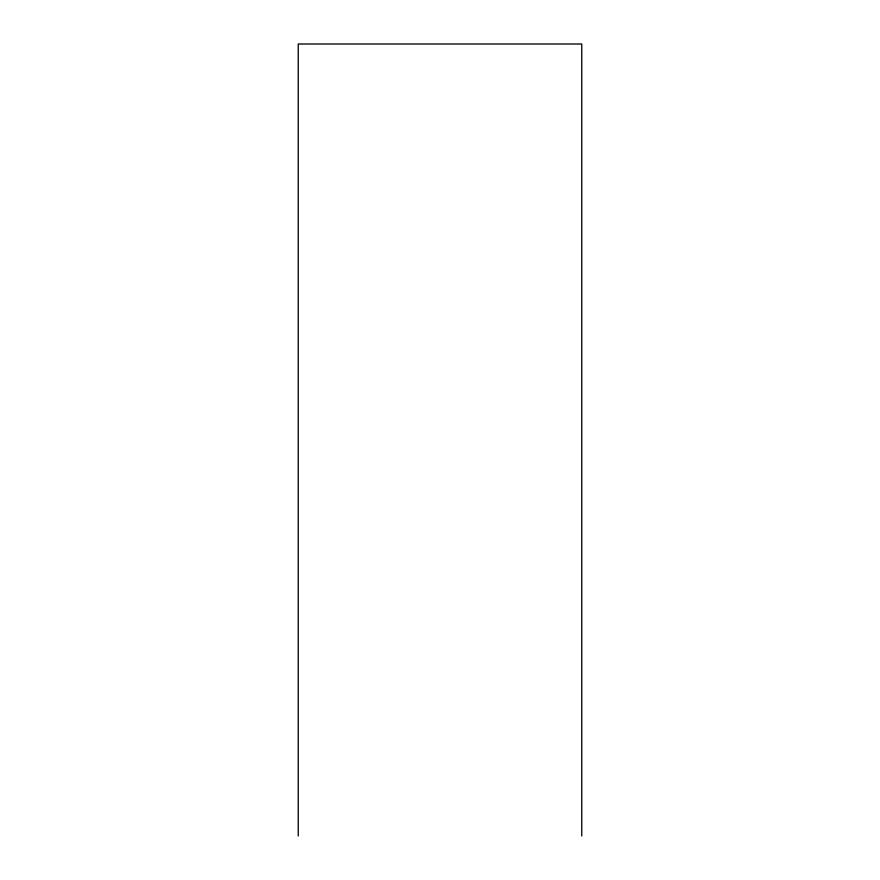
<?xml version="1.0" encoding="UTF-8"?>
<svg xmlns="http://www.w3.org/2000/svg" width="880" height="880" viewBox="0 0 880 880"><rect width="100%" height="100%" fill="white"/><g stroke="black" fill="none" stroke-linecap="round" stroke-linejoin="round"><path stroke-width="1.32" d="M581.757 836L581.757 44L298.243 44L298.243 836"/></g></svg>
